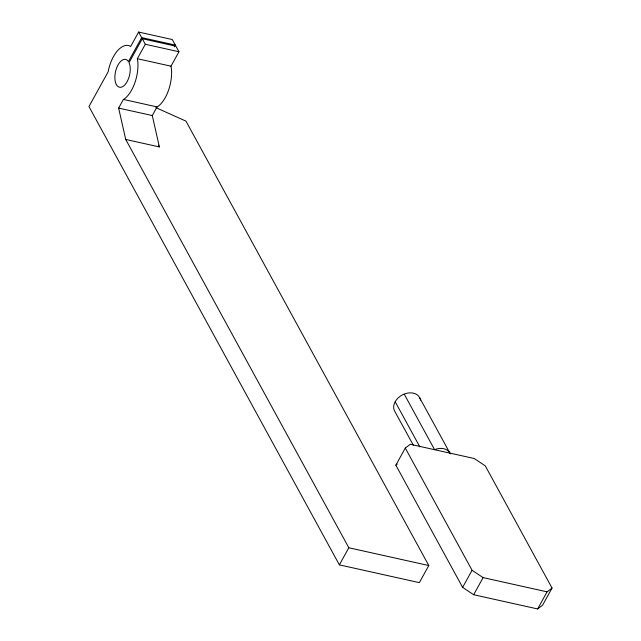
<?xml version="1.0" encoding="UTF-8"?>
<svg xmlns="http://www.w3.org/2000/svg" width="641" height="641" viewBox="0 0 641 641"><rect width="100%" height="100%" fill="white"/><g stroke="black" fill="none" stroke-linecap="round" stroke-linejoin="round"><path stroke-width="0.96" d="M174.376 46.801L175.322 45.086L172.285 39.534L138.632 32.05L130.668 46.481L128.769 45.503A28.508 14.455 -77.5 0 0 108.457 70.149L108.225 71.656L88.955 106.566L339.369 564.865L419.342 582.645L428.789 565.538L185.962 121.125L155.811 107.6M138.632 32.05L141.669 37.603L128.416 61.616L127.383 60.302A14.254 7.227 -77.5 0 0 115.268 72.962A14.254 7.227 -77.5 0 0 122.727 86.607A14.254 7.227 -77.5 0 0 129.738 64.613L129.017 62.73L142.278 38.716L175.93 46.2L178.959 51.753L170.995 66.183L171.524 69.653A28.508 14.455 -77.5 0 1 157.886 106.502L157.053 106.911L152.286 115.556L159.369 146.933L125.716 139.45L118.633 108.081L123.401 99.435L124.234 99.018A28.508 14.455 -77.5 0 0 137.871 62.169L137.342 58.7L145.315 44.269L142.278 38.716M339.369 564.865L348.816 547.759L125.716 139.45M395.85 465.174L405.296 448.067L410.256 444.293L474.236 458.515L485.269 465.847L552.045 588.061L542.598 605.176L537.639 608.95L473.659 594.728L462.626 587.388L395.85 465.174L397.268 464.1M462.626 587.388L472.072 570.282L405.296 448.067M473.659 594.728L483.106 577.613L547.077 591.843L552.045 588.061M537.639 608.95L547.077 591.843M141.669 37.603L175.322 45.086M145.315 44.269L178.959 51.753M137.342 58.7L170.995 66.183M123.401 99.435L157.053 106.911M118.633 108.081L152.286 115.556M348.816 547.759L428.789 565.538M472.072 570.282L483.106 577.613M450.399 453.884L448.9 451.544A14.254 10.633 -28.7 0 0 436.906 448.876L434.59 449.702L404.239 394.151M419.543 397.556L449.902 453.107M395.176 401.739L419.839 446.873M413.285 445.11L394.295 410.48A14.254 10.633 -28.7 0 1 403.077 394.56L406.554 393.326A14.254 10.633 -28.7 0 1 418.549 395.994L420.047 398.333A14.254 10.633 -28.7 0 1 420.56 400.136M158.415 145.178L159.369 146.933"/></g></svg>
